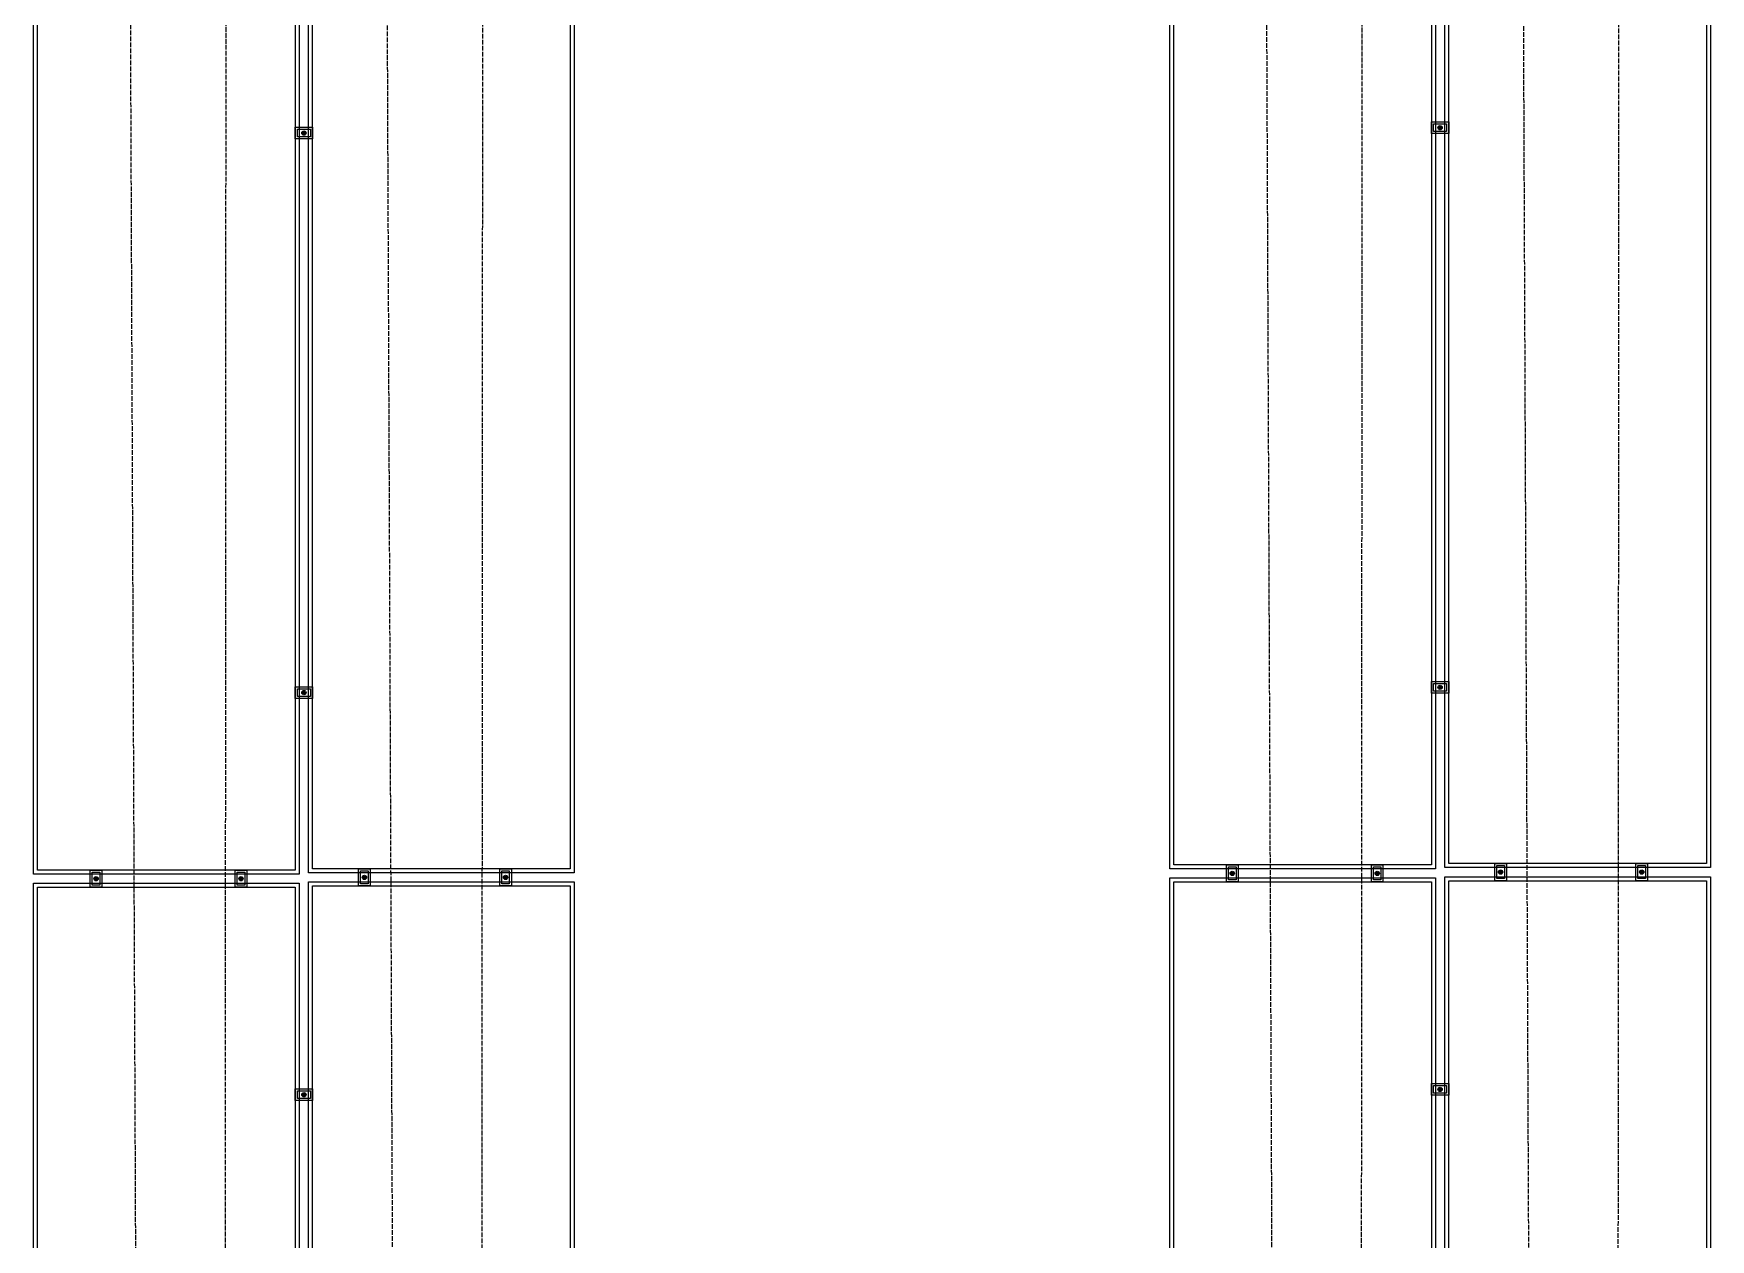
# Model space of a CAD drawing. Header units: millimetres. Extents: x 185509 to 291328, y 95263 to 331092.
# Drawn here: x 247155 to 251351, y 167846 to 170864 of the extents above; entities that cross this region are included whole.
import ezdxf

# ---------------------------------------------------------------- set-up
doc = ezdxf.new("R2010")
doc.units = ezdxf.units.MM
doc.linetypes.add('ACAD_ISO02W100', pattern=[15, 12, -3])
doc.layers.add('Cables string 1', color=20, linetype='ACAD_ISO02W100')
doc.layers.add('Cqbles string 2', color=72, linetype='ACAD_ISO02W100')

msp = doc.modelspace()

# ---------------------------------------------------------------- linework, layer by layer
for p, q in [((247831.488, 170611.132), (247831.488, 170617.922)), ((250671.167, 170627.805), (250677.957, 170627.805)), ((250674.562, 170624.41), (250674.562, 170631.2)), ((247828.093, 170614.527), (247834.883, 170614.527)), ((250674.562, 169224.046), (250674.562, 169230.836)), ((247828.093, 169214.162), (247834.883, 169214.162)), ((247831.488, 169210.767), (247831.488, 169217.557)), ((250671.167, 169227.441), (250677.957, 169227.441)), ((247314.801, 168748.461), (247308.012, 168748.461)), ((247311.406, 168745.066), (247311.406, 168751.856)), ((247677.495, 168748.461), (247670.706, 168748.461)), ((247674.101, 168745.066), (247674.101, 168751.856)), ((247986.239, 168751.74), (247979.449, 168751.74)), ((247982.844, 168748.345), (247982.844, 168755.135)), ((248339.452, 168751.74), (248332.663, 168751.74)), ((248336.058, 168748.345), (248336.058, 168755.135)), ((250157.876, 168761.74), (250151.086, 168761.74)), ((250154.481, 168758.345), (250154.481, 168765.135)), ((250520.57, 168761.74), (250513.78, 168761.74)), ((250517.175, 168758.345), (250517.175, 168765.135)), ((250829.314, 168765.018), (250822.524, 168765.018)), ((250825.919, 168761.623), (250825.919, 168768.413)), ((251182.527, 168765.018), (251175.737, 168765.018)), ((251179.132, 168761.623), (251179.132, 168768.413)), ((250674.562, 168217.797), (250674.562, 168224.587)), ((247828.093, 168207.914), (247834.883, 168207.914)), ((247831.488, 168204.519), (247831.488, 168211.309)), ((250671.167, 168221.192), (250677.957, 168221.192))]:
    msp.add_line(p, q)
for points in [[(247154.95, 168759.607), (247154.95, 171143.607), (247820.021, 171143.607), (247820.021, 168759.607)], [(247164.95, 168769.607), (247164.95, 171133.607), (247810.021, 171133.607), (247810.021, 168769.607)], [(247842.954, 168762.886), (247842.954, 171146.886), (248508.025, 171146.886), (248508.025, 168762.886)], [(247852.954, 168772.886), (247852.954, 171136.886), (248498.025, 171136.886), (248498.025, 168772.886)], [(249998.025, 168772.886), (249998.025, 171156.886), (250663.096, 171156.886), (250663.096, 168772.886)], [(250008.025, 168782.886), (250008.025, 171146.886), (250653.096, 171146.886), (250653.096, 168782.886)], [(250686.029, 168776.164), (250686.029, 171160.164), (251351.1, 171160.164), (251351.1, 168776.164)], [(250696.029, 168786.164), (250696.029, 171150.164), (251341.1, 171150.164), (251341.1, 168786.164)], [(247810.021, 170600.008), (247810.021, 170629.045), (247852.954, 170629.045), (247852.954, 170600.008)], [(247815.088, 170605.075), (247815.088, 170623.978), (247847.887, 170623.978), (247847.887, 170605.075)], [(250653.096, 170613.286), (250653.096, 170642.324), (250696.029, 170642.324), (250696.029, 170613.286)], [(250658.163, 170618.353), (250658.163, 170637.257), (250690.962, 170637.257), (250690.962, 170618.353)], [(250653.096, 169212.922), (250653.096, 169241.96), (250696.029, 169241.96), (250696.029, 169212.922)], [(250658.163, 169217.989), (250658.163, 169236.892), (250690.962, 169236.892), (250690.962, 169217.989)], [(247810.021, 169199.643), (247810.021, 169228.681), (247852.954, 169228.681), (247852.954, 169199.643)], [(247815.088, 169204.711), (247815.088, 169223.614), (247847.887, 169223.614), (247847.887, 169204.711)], [(247325.925, 168726.994), (247296.888, 168726.994), (247296.888, 168769.928), (247325.925, 168769.928)], [(247688.619, 168726.994), (247659.582, 168726.994), (247659.582, 168769.928), (247688.619, 168769.928)], [(247997.363, 168730.273), (247968.325, 168730.273), (247968.325, 168773.206), (247997.363, 168773.206)], [(248350.576, 168730.273), (248321.539, 168730.273), (248321.539, 168773.206), (248350.576, 168773.206)], [(250169, 168740.273), (250139.962, 168740.273), (250139.962, 168783.206), (250169, 168783.206)], [(250163.933, 168745.34), (250145.03, 168745.34), (250145.03, 168778.139), (250163.933, 168778.139)], [(250531.694, 168740.273), (250502.656, 168740.273), (250502.656, 168783.206), (250531.694, 168783.206)], [(250526.627, 168745.34), (250507.724, 168745.34), (250507.724, 168778.139), (250526.627, 168778.139)], [(250840.438, 168743.551), (250811.4, 168743.551), (250811.4, 168786.485), (250840.438, 168786.485)], [(250835.37, 168748.619), (250816.467, 168748.619), (250816.467, 168781.418), (250835.37, 168781.418)], [(251193.651, 168743.551), (251164.613, 168743.551), (251164.613, 168786.485), (251193.651, 168786.485)], [(251188.584, 168748.619), (251169.681, 168748.619), (251169.681, 168781.418), (251188.584, 168781.418)], [(247154.95, 166352.994), (247154.95, 168736.994), (247820.021, 168736.994), (247820.021, 166352.994)], [(247320.858, 168732.062), (247301.955, 168732.062), (247301.955, 168764.861), (247320.858, 168764.861)], [(247683.552, 168732.062), (247664.649, 168732.062), (247664.649, 168764.861), (247683.552, 168764.861)], [(247842.954, 166356.273), (247842.954, 168740.273), (248508.025, 168740.273), (248508.025, 166356.273)], [(247852.954, 166366.273), (247852.954, 168730.273), (248498.025, 168730.273), (248498.025, 166366.273)], [(247992.296, 168735.34), (247973.392, 168735.34), (247973.392, 168768.139), (247992.296, 168768.139)], [(248345.509, 168735.34), (248326.606, 168735.34), (248326.606, 168768.139), (248345.509, 168768.139)], [(249998.025, 166366.273), (249998.025, 168750.273), (250663.096, 168750.273), (250663.096, 166366.273)], [(250008.025, 166376.273), (250008.025, 168740.273), (250653.096, 168740.273), (250653.096, 166376.273)], [(250686.029, 166369.551), (250686.029, 168753.551), (251351.1, 168753.551), (251351.1, 166369.551)], [(250696.029, 166379.551), (250696.029, 168743.551), (251341.1, 168743.551), (251341.1, 166379.551)], [(247164.95, 166362.994), (247164.95, 168726.994), (247810.021, 168726.994), (247810.021, 166362.994)], [(250653.096, 168206.673), (250653.096, 168235.711), (250696.029, 168235.711), (250696.029, 168206.673)], [(250658.163, 168211.741), (250658.163, 168230.644), (250690.962, 168230.644), (250690.962, 168211.741)], [(247810.021, 168193.395), (247810.021, 168222.433), (247852.954, 168222.433), (247852.954, 168193.395)], [(247815.088, 168198.462), (247815.088, 168217.365), (247847.887, 168217.365), (247847.887, 168198.462)]]:
    msp.add_lwpolyline(points, close=True)
for centre, radius in [((247831.488, 170614.527), 5.395), ((247831.488, 170614.527), 3.395), ((250674.562, 170627.805), 5.395), ((250674.562, 170627.805), 3.395), ((250674.562, 169227.441), 5.395), ((250674.562, 169227.441), 3.395), ((247831.488, 169214.162), 5.395), ((247831.488, 169214.162), 3.395), ((250825.919, 168765.018), 5.395), ((251179.132, 168765.018), 5.395), ((247311.406, 168748.461), 5.395), ((247311.406, 168748.461), 3.395), ((247674.101, 168748.461), 5.395), ((247674.101, 168748.461), 3.395), ((247982.844, 168751.74), 5.395), ((247982.844, 168751.74), 3.395), ((248336.058, 168751.74), 5.395), ((248336.058, 168751.74), 3.395), ((250154.481, 168761.74), 5.395), ((250154.481, 168761.74), 3.395), ((250517.175, 168761.74), 5.395), ((250517.175, 168761.74), 3.395), ((250825.919, 168765.018), 3.395), ((251179.132, 168765.018), 3.395), ((250674.562, 168221.192), 5.395), ((250674.562, 168221.192), 3.395), ((247831.488, 168207.914), 5.395), ((247831.488, 168207.914), 3.395)]:
    msp.add_circle(centre, radius)
at = {"layer": 'Cables string 1'}
for p, q in [((250873.665, 173102.318), (250971.076, 149690.973)), ((248030.59, 173089.039), (248128.001, 149677.695)), ((247388.246, 173031.187), (247485.656, 149619.843)), ((250231.32, 173044.466), (250328.731, 149633.121))]:
    msp.add_line(p, q, dxfattribs=at)
at = {"layer": 'Cqbles string 2'}
for p, q in [((248279.439, 173188.101), (248267.138, 149673.729)), ((251122.513, 173201.379), (251110.212, 149687.007)), ((250480.169, 173143.527), (250467.868, 149629.155)), ((247637.094, 173130.249), (247624.793, 149615.877))]:
    msp.add_line(p, q, dxfattribs=at)

doc.saveas('drawing.dxf')
